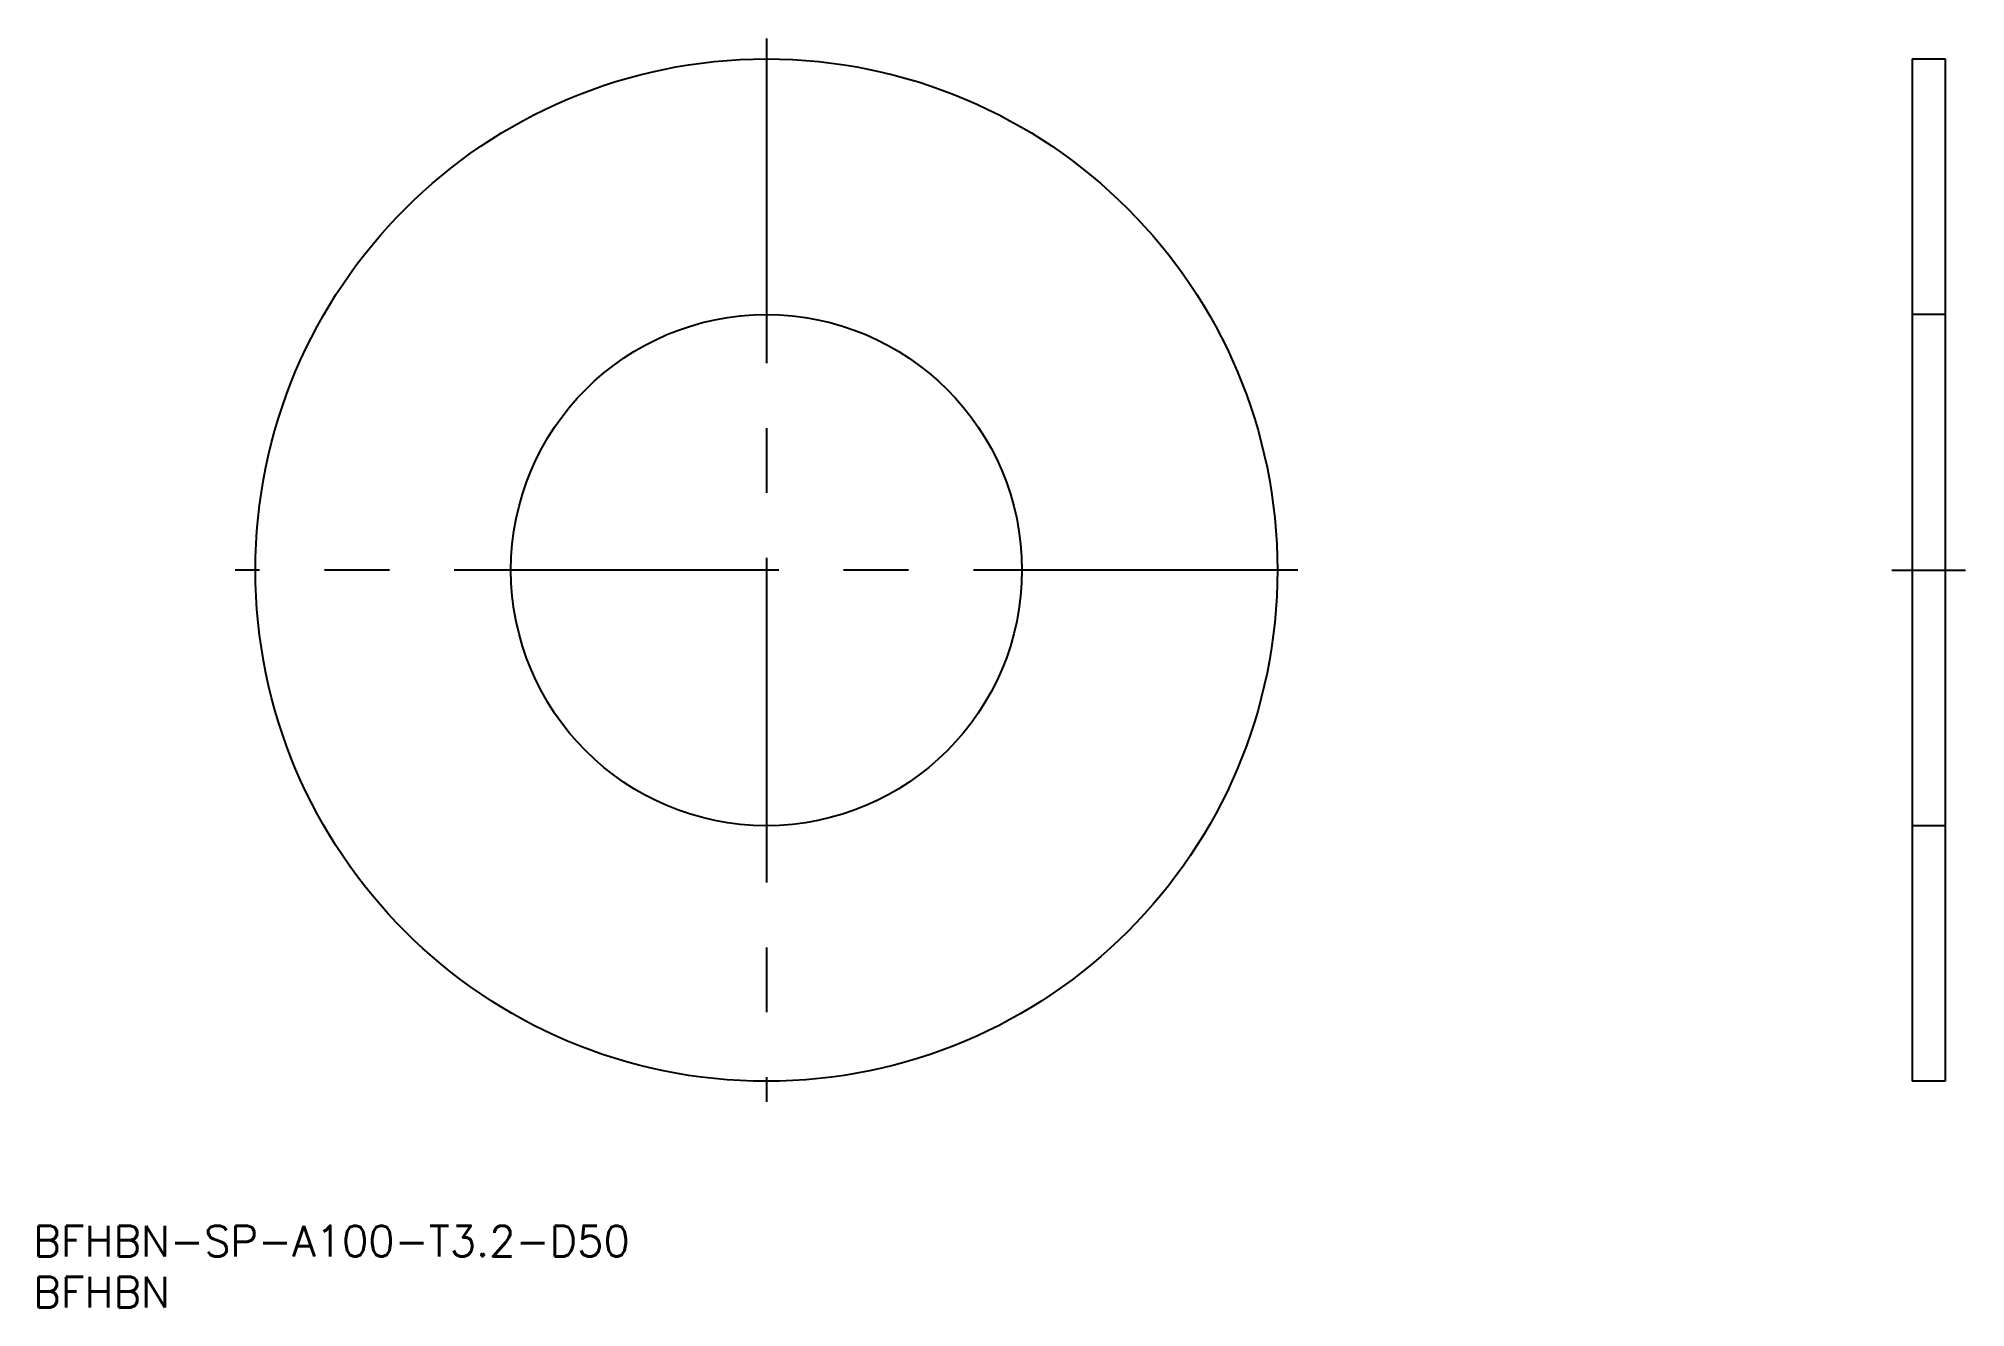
# Model space of a CAD drawing. Extents: x 1 to 189, y 0 to 124.
import ezdxf

# ---------------------------------------------------------------- set-up
doc = ezdxf.new("R2010")
doc.units = 0
doc.linetypes.add('CENTER', pattern=[50.8, 31.75, -6.35, 6.35, -6.35])
doc.linetypes.add('DASHED', pattern=[19.05, 12.7, -6.35])
doc.layers.get('0').update_dxf_attribs({"linetype": 'CONTINUOUS'})
doc.layers.add('CENTER', color=1, linetype='CENTER')
doc.styles.get("Standard").update_dxf_attribs({"font": 'txt.shx', "height": 3, "bigfont": 'bigfont.shx'})

# ---------------------------------------------------------------- blocks, each defined once
blk = doc.blocks.new('*U1')
at = {"color": 7, "linetype": 'CONTINUOUS'}
blk.add_text('BFHBN-SP-A100-T3.2-D50', height=3, dxfattribs=at).set_placement((0, 5))
blk = doc.blocks.new('*U2')
at = {"color": 7, "linetype": 'CONTINUOUS'}
blk.add_text('BFHBN', height=3, dxfattribs=at).set_placement((0, 0))

msp = doc.modelspace()

# ---------------------------------------------------------------- linework, layer by layer
at = {"color": 7, "linetype": 'CONTINUOUS'}
for p, q in [((183.876661, 122.126286), (187.076661, 122.126286)), ((183.876661, 122.126286), (183.876661, 22.126286)), ((187.076661, 122.126286), (187.076661, 22.126286)), ((187.076661, 22.126286), (183.876661, 22.126286))]:
    msp.add_line(p, q, dxfattribs=at)
at = {"color": 3, "linetype": 'DASHED'}
for p, q in [((187.076661, 97.126286), (183.876661, 97.126286)), ((187.076661, 47.126286), (183.876661, 47.126286))]:
    msp.add_line(p, q, dxfattribs=at)
at = {"color": 7, "linetype": 'CONTINUOUS'}
for radius in [50, 25]:
    msp.add_circle((71.744367, 72.126286), radius, dxfattribs=at)
at = {"layer": 'CENTER', "color": 1, "linetype": 'CENTER'}
for p, q in [((71.744367, 124.126286), (71.744367, 20.126286)), ((123.744367, 72.126286), (19.744367, 72.126286)), ((181.876661, 72.126286), (189.076661, 72.126286))]:
    msp.add_line(p, q, dxfattribs=at)

# ---------------------------------------------------------------- block references
at = {"color": 7, "linetype": 'CONTINUOUS'}
for name in ['*U1', '*U2']:
    msp.add_blockref(name, (0, 0), dxfattribs=at)

doc.saveas('drawing.dxf')
